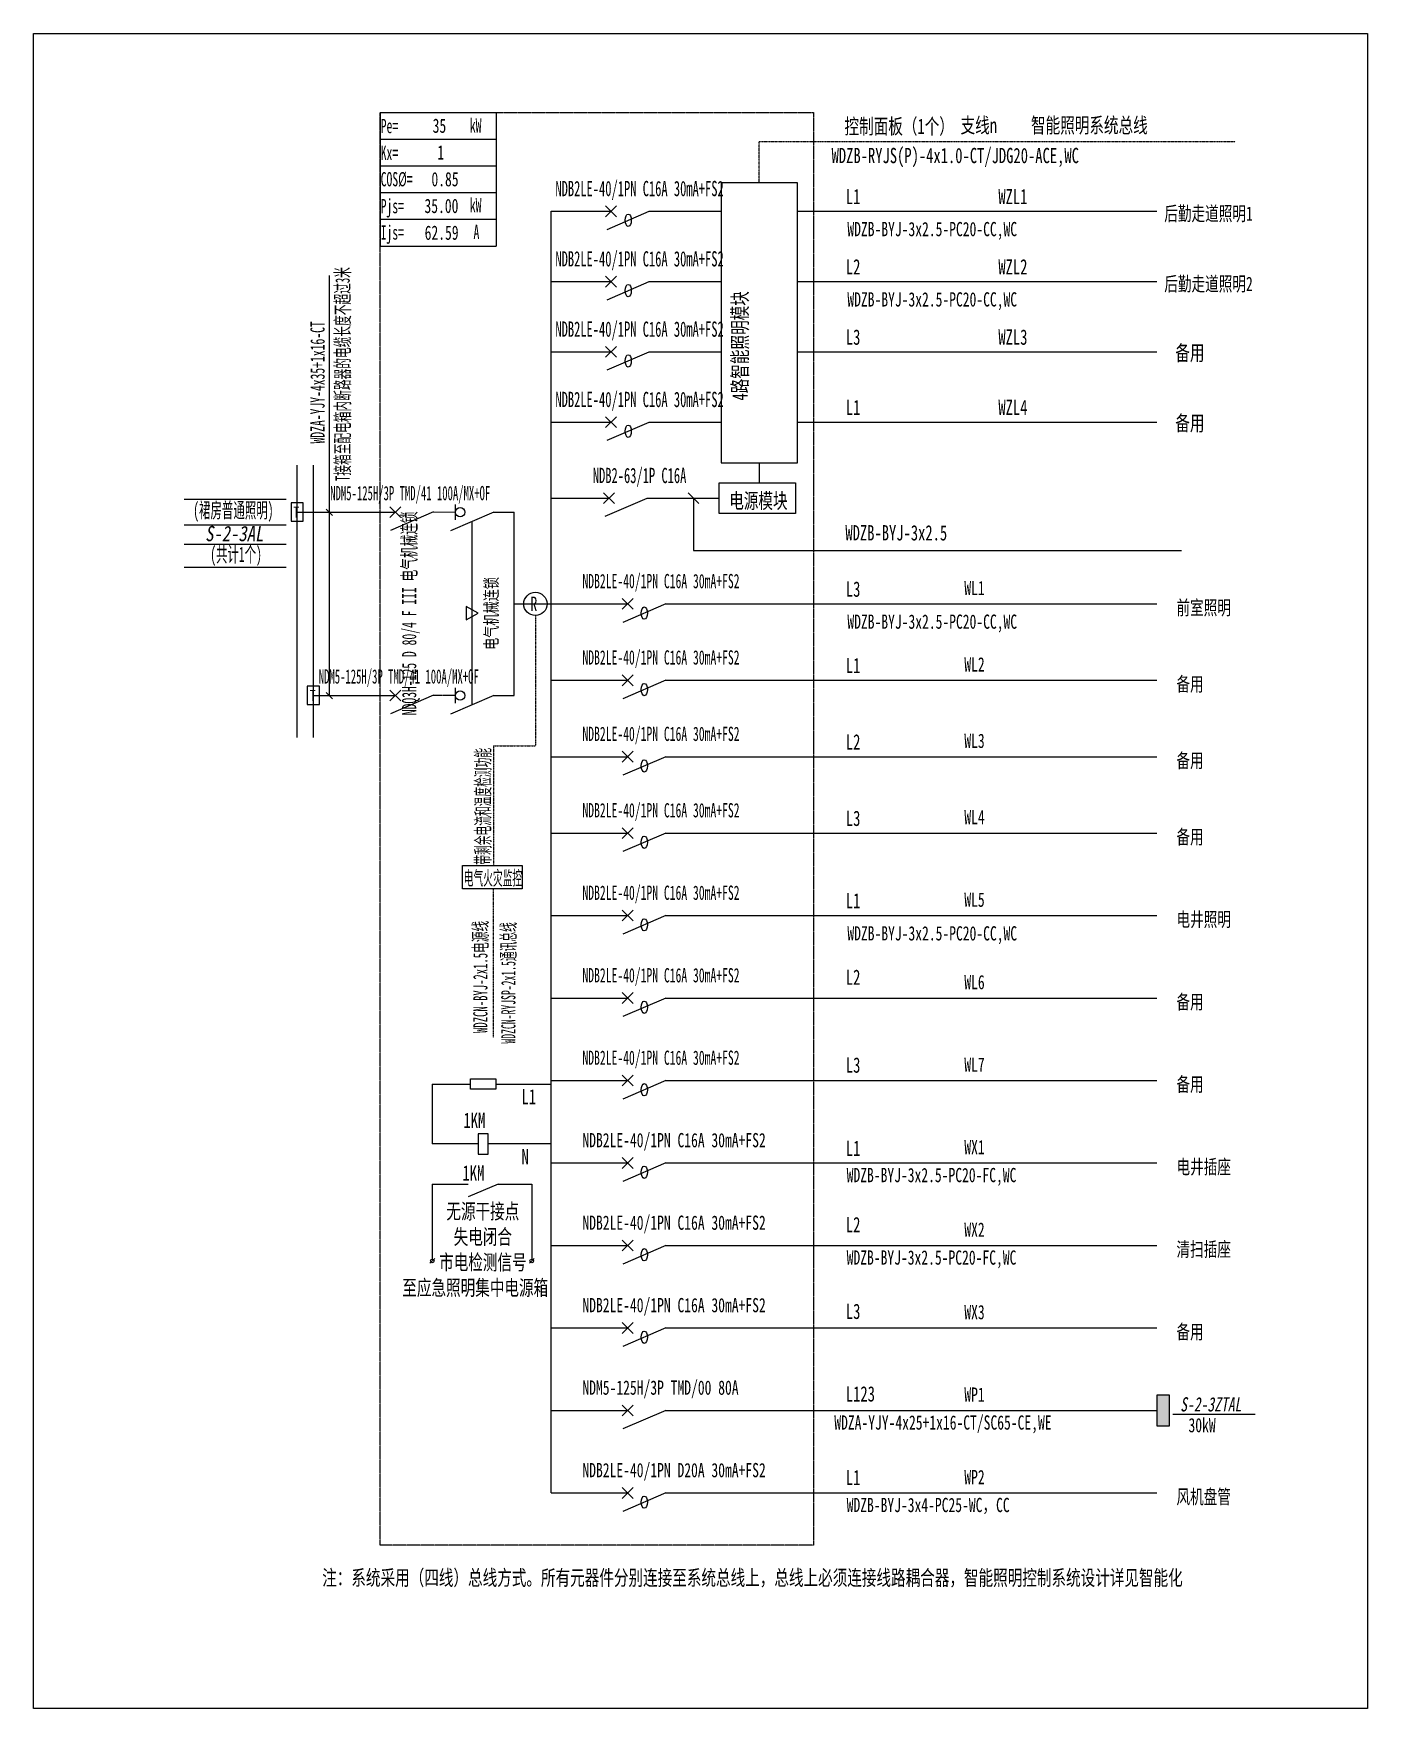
# Model space of a CAD drawing. Extents: x 224960 to 227032, y 341127 to 343729.
import ezdxf
from ezdxf.enums import TextEntityAlignment as Align

# ---------------------------------------------------------------- set-up
doc = ezdxf.new("R2010")
doc.units = 0
doc.header["$MEASUREMENT"] = 0
for name, pattern in [('DASH', [0.35, 0.25, -0.1]), ('DASHDOT', [1, 0.5, -0.25, 0, -0.25]), ('DASHDOT2', [0.5, 0.25, -0.125, 0, -0.125]), ('DASHDOTX2', [2, 1, -0.5, 0, -0.5]), ('DASHED', [0.75, 0.5, -0.25])]:
    doc.linetypes.add(name, pattern=pattern)
for name, color, linetype in [('D_E_Eqpm(强电设备)', 100, 'Continuous'), ('D_E_Eqpm（强电设备）', 100, 'Continuous'), ('D_E_Text(强电文字)', 51, 'Continuous'), ('D_E_Text（强电文字）', 51, 'Continuous'), ('D_E_Tray（强电普通桥架）', 51, 'Continuous'), ('D_E_Wire(强电线缆)', 10, 'Continuous'), ('D_E_WireEm（强电应急照明线缆）', 10, 'DASHED'), ('D_E_Wire（强电线缆）', 10, 'Continuous'), ('D_El_Eqpm（弱电设备）', 100, 'Continuous'), ('D_El_Text（弱电文字）', 51, 'Continuous'), ('DQ-漏电火灾', 80, 'Continuous'), ('DQ_Eqpm', 100, 'Continuous'), ('E_E_Eqpm（强电设备）', 100, 'Continuous'), ('E_E_Wire（强电线缆）', 10, 'Continuous'), ('FL04GGFW_E72-配电箱系统图-塔楼部分$0$D_E_Text（强电文字）', 51, 'Continuous'), ('FL09U293_E72-地下室配电箱系统图$0$D_E_Eqpm（强电设备）', 100, 'Continuous'), ('系统图', 220, 'Continuous')]:
    doc.layers.add(name, color=color, linetype=linetype)
doc.styles.add('FL04GGFW_E72-配电箱系统图-塔楼部分$0$电气', font='', dxfattribs={"width": 0.7})
doc.styles.add('电气', font='', dxfattribs={"width": 0.7})
doc.styles.add('电气箱', font='simhei.ttf', dxfattribs={"width": 0.8, "oblique": 10})
doc.styles.get('FL04GGFW_E72-配电箱系统图-塔楼部分$0$电气').set_extended_font_data('SimSun')
doc.styles.get('电气').set_extended_font_data('SimSun')

msp = doc.modelspace()

# ---------------------------------------------------------------- hatches: boundary and pattern name
at = {"layer": 'D_E_Eqpm（强电设备）'}
msp.add_hatch(color=51, dxfattribs=at).paths.add_polyline_path([(226704.5, 341613.7), (226724.3, 341613.7), (226724.3, 341566.2), (226704.5, 341566.2)])

# ---------------------------------------------------------------- linework, layer by layer
at = {"linetype": 'DASHED'}
for p, q in [((225498.2, 343606.5, 0), (226171.5, 343606.5, 0)), ((225498.2, 341380.8, 0), (225498.2, 343606.5, 0)), ((226171.5, 343606.5, 0), (226171.5, 341380.8, 0)), ((226171.5, 341380.8, 0), (225498.2, 341380.8, 0))]:
    msp.add_line(p, q, dxfattribs=at)
for p, q in [((225193.8, 343005.5, 0), (225352, 343005.5, 0)), ((225193.8, 342965.6, 0), (225352, 342965.6, 0)), ((225193.8, 342935.9, 0), (225352, 342935.9, 0)), ((225193.8, 342900.1, 0), (225352, 342900.1, 0))]:
    msp.add_line(p, q)
at = {"layer": 'D_E_Eqpm(强电设备)'}
for p, q in [((225513.3, 342976.9, 0), (225530, 342993.7, 0)), ((225530, 342976.9, 0), (225513.3, 342993.7, 0)), ((225513.3, 342692.1, 0), (225530, 342708.9, 0)), ((225530, 342692.1, 0), (225513.3, 342708.9, 0))]:
    msp.add_line(p, q, dxfattribs=at)
at = {"layer": 'D_E_Eqpm（强电设备）'}
for p, q in [((226146.3, 343497, 0), (226027.6, 343497, 0)), ((226027.6, 343497, 0), (226027.6, 343062.3, 0)), ((226146.3, 343062.3, 0), (226146.3, 343497, 0)), ((226027.6, 343062.3, 0), (226146.3, 343062.3, 0)), ((226024.5, 343030.9, 0), (226143.2, 343030.9, 0)), ((226024.5, 342983.4, 0), (226024.5, 343030.9, 0)), ((226143.2, 343030.9, 0), (226143.2, 342983.4, 0)), ((225615.2, 342973.5, 0), (225615.2, 342997.2, 0)), ((225674.5, 342985.3, 0), (225607.5, 342956.6, 0)), ((226143.2, 342983.4, 0), (226024.5, 342983.4, 0)), ((225874.1, 342834.5, 0), (225890.9, 342851.3, 0)), ((225890.9, 342834.5, 0), (225874.1, 342851.3, 0)), ((225941.9, 342842.9, 0), (225874.9, 342814.2, 0)), ((225650.2, 342828.6, 0), (225631.9, 342839.1, 0)), ((225631.9, 342839.1, 0), (225631.9, 342818, 0)), ((225631.9, 342818, 0), (225650.2, 342828.6, 0)), ((225615.2, 342688.7, 0), (225615.2, 342712.4, 0)), ((225874.1, 342715.9, 0), (225890.9, 342732.7, 0)), ((225890.9, 342715.9, 0), (225874.1, 342732.7, 0)), ((225941.9, 342724.3, 0), (225874.9, 342695.6, 0)), ((225674.5, 342700.5, 0), (225607.5, 342671.8, 0)), ((225874.1, 342597.2, 0), (225890.9, 342614, 0)), ((225890.9, 342597.2, 0), (225874.1, 342614, 0)), ((225941.9, 342605.6, 0), (225874.9, 342576.9, 0)), ((225874.1, 342478.5, 0), (225890.9, 342495.3, 0)), ((225890.9, 342478.5, 0), (225874.1, 342495.3, 0)), ((225941.9, 342486.9, 0), (225874.9, 342458.2, 0)), ((225874.1, 342350.4, 0), (225890.9, 342367.2, 0)), ((225890.9, 342350.4, 0), (225874.1, 342367.2, 0)), ((225941.9, 342358.8, 0), (225874.9, 342330.1, 0)), ((225874.1, 342222.3, 0), (225890.9, 342239.1, 0)), ((225890.9, 342222.3, 0), (225874.1, 342239.1, 0)), ((225941.9, 342230.7, 0), (225874.9, 342201.9, 0)), ((225638.3, 342105, 0), (225677.8, 342105, 0)), ((225638.3, 342089.2, 0), (225638.3, 342105, 0)), ((225677.8, 342089.2, 0), (225638.3, 342089.2, 0)), ((225677.8, 342105, 0), (225677.8, 342089.2, 0)), ((225874.1, 342094.1, 0), (225890.9, 342110.9, 0)), ((225890.9, 342094.1, 0), (225874.1, 342110.9, 0)), ((225941.9, 342102.5, 0), (225874.9, 342073.8, 0)), ((225665.9, 342019.9, 0), (225650.1, 342019.9, 0)), ((225650.1, 342019.9, 0), (225650.1, 341988.2, 0)), ((225665.9, 341988.2, 0), (225665.9, 342019.9, 0)), ((225650.1, 341988.2, 0), (225665.9, 341988.2, 0)), ((225874.1, 341966, 0), (225890.9, 341982.8, 0)), ((225890.9, 341966, 0), (225874.1, 341982.8, 0)), ((225941.9, 341974.4, 0), (225874.9, 341945.7, 0)), ((225681.4, 341941.7, 0), (225634.7, 341921.6, 0)), ((225874.1, 341837.9, 0), (225890.9, 341854.6, 0)), ((225890.9, 341837.9, 0), (225874.1, 341854.6, 0)), ((225575.3, 341818.6, 0), (225582.9, 341826.2, 0)), ((225729.9, 341818.6, 0), (225737.5, 341826.2, 0)), ((225941.9, 341846.2, 0), (225874.9, 341817.5, 0)), ((225874.1, 341709.7, 0), (225890.9, 341726.5, 0)), ((225890.9, 341709.7, 0), (225874.1, 341726.5, 0)), ((225941.9, 341718.1, 0), (225874.9, 341689.4, 0)), ((225874.1, 341581.6, 0), (225890.9, 341598.4, 0)), ((225890.9, 341581.6, 0), (225874.1, 341598.4, 0)), ((225941.9, 341590, 0), (225874.9, 341561.3, 0)), ((225874.1, 341453.4, 0), (225890.9, 341470.2, 0)), ((225890.9, 341453.4, 0), (225874.1, 341470.2, 0)), ((225941.9, 341461.8, 0), (225874.9, 341433.1, 0))]:
    msp.add_line(p, q, dxfattribs=at)
at = {"layer": 'D_E_Eqpm（强电设备）', "linetype": 'DASH'}
msp.add_line((225641, 342686.2, 0), (225641, 342971, 0), dxfattribs=at)
at = {"layer": 'D_E_Eqpm（强电设备）', "elevation": 0}
msp.add_lwpolyline([(226724.3, 341566.2), (226724.3, 341613.7), (226704.5, 341613.7), (226704.5, 341566.2)], close=True, dxfattribs=at)
at = {"layer": 'D_E_Eqpm（强电设备）'}
for centre, radius in [((225622.4, 342985.3, 0), 7.22), ((225622.4, 342700.5, 0), 7.22), ((225579.1, 341822.4, 0), 2.85), ((225733.7, 341822.4, 0), 2.85)]:
    msp.add_circle(centre, radius, dxfattribs=at)
for centre in [(225883.4, 343438.8, 0), (225883.4, 343329.6, 0), (225883.4, 343220.4, 0), (225883.4, 343111.2, 0), (225908.4, 342828.6, 0), (225908.4, 342709.9, 0), (225908.4, 342591.2, 0), (225908.4, 342472.6, 0), (225908.4, 342344.4, 0), (225908.4, 342216.3, 0), (225908.4, 342088.2, 0), (225908.4, 341960, 0), (225908.4, 341831.9, 0), (225908.4, 341703.8, 0), (225908.4, 341447.5, 0)]:
    msp.add_ellipse(centre, major_axis=(0, 9.55), ratio=0.500475, dxfattribs=at)
at = {"layer": 'D_E_Text(强电文字)', "color": 51}
for p, q in [((225419.3, 342700.5, 0), (225419.3, 343353.3, 0)), ((225414.3, 342990.3, 0), (225424.2, 342980.4, 0)), ((225414.3, 342705.5, 0), (225424.2, 342695.6, 0))]:
    msp.add_line(p, q, dxfattribs=at)
at = {"layer": 'D_E_Text（强电文字）'}
for p, q in [((225498.2, 343606.5, 0), (225678.2, 343606.5, 0)), ((225498.2, 343606.5, 0), (225498.2, 343398.8, 0)), ((225678.2, 343606.5, 0), (225678.2, 343398.8, 0)), ((225498.2, 343565, 0), (225678.2, 343565, 0)), ((225498.2, 343523.4, 0), (225678.2, 343523.4, 0)), ((225498.2, 343481.9, 0), (225678.2, 343481.9, 0)), ((225498.2, 343440.4, 0), (225678.2, 343440.4, 0)), ((225498.2, 343398.8, 0), (225678.2, 343398.8, 0)), ((226857.5, 341583.8, 0), (226729.5, 341583.8, 0))]:
    msp.add_line(p, q, dxfattribs=at)
at = {"layer": 'D_E_Wire(强电线缆)'}
for p, q in [((225763.9, 341461.8, 0), (225763.9, 343452.8, 0)), ((225369.1, 342635.2, 0), (225369.1, 343058.6, 0)), ((225369.1, 342985.3, 0), (225521.7, 342985.3, 0))]:
    msp.add_line(p, q, dxfattribs=at)
at = {"layer": 'D_E_Wire(强电线缆)', "color": 10}
for p, q in [((225763.9, 343452.8, 0), (225856.8, 343452.8, 0)), ((225916.1, 343452.8, 0), (226027.6, 343452.8, 0)), ((226146.3, 343452.8, 0), (226704.5, 343452.8, 0)), ((225763.9, 343343.6, 0), (225856.8, 343343.6, 0)), ((225916.1, 343343.6, 0), (226027.6, 343343.6, 0)), ((226146.3, 343343.6, 0), (226704.5, 343343.6, 0)), ((225763.9, 343234.4, 0), (225856.8, 343234.4, 0)), ((225916.1, 343234.4, 0), (226027.6, 343234.4, 0)), ((226146.3, 343234.4, 0), (226704.5, 343234.4, 0)), ((225763.9, 343125.2, 0), (225856.8, 343125.2, 0)), ((225916.1, 343125.2, 0), (226027.6, 343125.2, 0)), ((226146.3, 343125.2, 0), (226704.5, 343125.2, 0)), ((225763.9, 343007.1, 0), (225853.7, 343007.1, 0)), ((225913, 343007.1, 0), (226024.5, 343007.1, 0)), ((225941.9, 342486.9, 0), (226135.7, 342486.9, 0)), ((226135.7, 342486.9, 0), (226704.5, 342486.9, 0))]:
    msp.add_line(p, q, dxfattribs=at)
at = {"layer": 'D_E_Wire(强电线缆)', "linetype": 'DASH'}
for p, q in [((225394.4, 342635.2, 0), (225394.4, 343058.6, 0)), ((225394.4, 342700.5, 0), (225521.7, 342700.5, 0))]:
    msp.add_line(p, q, dxfattribs=at)
at = {"layer": 'D_E_WireEm（强电应急照明线缆）'}
msp.add_line((225615.2, 342700.5, 0), (225579.8, 342700.5, 0), dxfattribs=at)
at = {"layer": 'D_E_Wire（强电线缆）', "linetype": 'DASHDOT2'}
for p, q in [((226087, 343561, 0), (226826.4, 343561, 0)), ((226087, 343497, 0), (226087, 343561, 0))]:
    msp.add_line(p, q, dxfattribs=at)
at = {"layer": 'D_E_Wire（强电线缆）'}
for p, q in [((225580.8, 342985.8, 0), (225615.2, 342985.3, 0)), ((225674.5, 342985.3, 0), (225706.5, 342985.3, 0)), ((225706.5, 342700.5, 0), (225706.5, 342985.3, 0)), ((225706.5, 342842.9, 0), (225763.9, 342842.9, 0)), ((225763.9, 342842.9, 0), (225882.5, 342842.9, 0)), ((225941.9, 342842.9, 0), (226704.5, 342842.9, 0)), ((225763.9, 342724.3, 0), (225882.5, 342724.3, 0)), ((225941.9, 342724.3, 0), (226704.5, 342724.3, 0)), ((225674.5, 342700.5, 0), (225706.5, 342700.5, 0)), ((225763.9, 342605.6, 0), (225882.5, 342605.6, 0)), ((225941.9, 342605.6, 0), (226704.5, 342605.6, 0)), ((225763.9, 342486.9, 0), (225882.5, 342486.9, 0)), ((225763.9, 342358.8, 0), (225882.5, 342358.8, 0)), ((225941.9, 342358.8, 0), (226704.5, 342358.8, 0)), ((225763.9, 342230.7, 0), (225882.5, 342230.7, 0)), ((225941.9, 342230.7, 0), (226704.5, 342230.7, 0)), ((225763.9, 342102.5, 0), (225882.5, 342102.5, 0)), ((225941.9, 342102.5, 0), (226704.5, 342102.5, 0)), ((225763.9, 341974.4, 0), (225882.5, 341974.4, 0)), ((225941.9, 341974.4, 0), (226704.5, 341974.4, 0)), ((225763.9, 341846.2, 0), (225882.5, 341846.2, 0)), ((225941.9, 341846.2, 0), (226704.5, 341846.2, 0)), ((225763.9, 341718.1, 0), (225882.5, 341718.1, 0)), ((225941.9, 341718.1, 0), (226704.5, 341718.1, 0)), ((225763.9, 341590, 0), (225882.5, 341590, 0)), ((225941.9, 341590, 0), (226704.5, 341590, 0)), ((225763.9, 341461.8, 0), (225882.5, 341461.8, 0)), ((225941.9, 341461.8, 0), (226704.5, 341461.8, 0))]:
    msp.add_line(p, q, dxfattribs=at)
at = {"layer": 'D_E_Wire（强电线缆）', "ltscale": 3.5}
for p, q in [((225579.1, 342097.1, 0), (225638.3, 342097.1, 0)), ((225579.1, 342097.1, 0), (225579.1, 342004, 0)), ((225677.8, 342097.1, 0), (225763.9, 342097.1, 0)), ((225650.1, 342004, 0), (225579.1, 342004, 0)), ((225763.9, 342004, 0), (225665.9, 342004, 0)), ((225579.1, 341941.7, 0), (225634.7, 341941.7, 0)), ((225579.1, 341941.7, 0), (225579.1, 341825.3, 0)), ((225681.4, 341941.7, 0), (225733.7, 341941.7, 0)), ((225733.7, 341941.7, 0), (225733.7, 341825.3, 0))]:
    msp.add_line(p, q, dxfattribs=at)
at = {"layer": 'D_El_Eqpm（弱电设备）', "color": 3}
for p, q in [((225626.2, 342436.5, 0), (225718.6, 342436.5, 0)), ((225626.2, 342400.3, 0), (225626.2, 342436.5, 0)), ((225718.6, 342436.5, 0), (225718.6, 342400.3, 0)), ((225718.6, 342400.3, 0), (225626.2, 342400.3, 0)), ((225718.6, 342400.3, 0), (225626.2, 342400.3, 0))]:
    msp.add_line(p, q, dxfattribs=at)
at = {"layer": 'DQ-漏电火灾', "linetype": 'DASHDOT', "ltscale": 0.5}
for p, q in [((225739.2, 342824.8, 0), (225739.2, 342622.6, 0)), ((225674.4, 342622.6, 0), (225674.4, 342436.5, 0)), ((225674.4, 342622.6, 0), (225739.2, 342622.6, 0)), ((225674.4, 342169.1, 0), (225674.4, 342400.3, 0))]:
    msp.add_line(p, q, dxfattribs=at)
at = {"layer": 'DQ-漏电火灾', "color": 3}
msp.add_circle((225739.2, 342842.9, 0), 18.1, dxfattribs=at)
at = {"layer": 'DQ_Eqpm'}
for p, q in [((225378.5, 342999.9, 0), (225359.6, 342999.9, 0)), ((225359.6, 342999.9, 0), (225359.6, 342971.4, 0)), ((225378.5, 342971.4, 0), (225378.5, 342999.9, 0)), ((225359.6, 342971.4, 0), (225378.5, 342971.4, 0)), ((225403.8, 342715.1, 0), (225384.9, 342715.1, 0)), ((225384.9, 342715.1, 0), (225384.9, 342686.6, 0)), ((225403.8, 342686.6, 0), (225403.8, 342715.1, 0)), ((225384.9, 342686.6, 0), (225403.8, 342686.6, 0))]:
    msp.add_line(p, q, dxfattribs=at)
at = {"layer": 'E_E_Eqpm（强电设备）', "color": 100}
for p, q in [((225848.4, 343444.4, 0), (225865.2, 343461.2, 0)), ((225865.2, 343444.4, 0), (225848.4, 343461.2, 0)), ((225850.7, 343424.7, 0), (225916.1, 343452.8, 0)), ((225848.4, 343335.2, 0), (225865.2, 343352, 0)), ((225865.2, 343335.2, 0), (225848.4, 343352, 0)), ((225850.7, 343315.5, 0), (225916.1, 343343.6, 0)), ((225848.4, 343226, 0), (225865.2, 343242.8, 0)), ((225865.2, 343226, 0), (225848.4, 343242.8, 0)), ((225850.7, 343206.4, 0), (225916.1, 343234.4, 0)), ((225848.4, 343116.8, 0), (225865.2, 343133.6, 0)), ((225865.2, 343116.8, 0), (225848.4, 343133.6, 0)), ((225850.7, 343097.2, 0), (225916.1, 343125.2, 0)), ((225845.3, 342998.7, 0), (225862.1, 343015.5, 0)), ((225862.1, 342998.7, 0), (225845.3, 343015.5, 0)), ((225847.6, 342979.1, 0), (225913, 343007.1, 0))]:
    msp.add_line(p, q, dxfattribs=at)
at = {"layer": 'E_E_Wire（强电线缆）'}
msp.add_line((226087, 343062.3, 0), (226087, 343030.9, 0), dxfattribs=at)
at = {"layer": 'FL04GGFW_E72-配电箱系统图-塔楼部分$0$D_E_Text（强电文字）'}
for p, q in [((225993.2, 342998.7, 0), (225976.4, 343015.5, 0)), ((225984.8, 343007.1, 0), (225984.8, 342925.8, 0)), ((225984.8, 342925.8, 0), (226742.9, 342925.8, 0))]:
    msp.add_line(p, q, dxfattribs=at)
at = {"layer": 'FL09U293_E72-地下室配电箱系统图$0$D_E_Eqpm（强电设备）'}
for p, q in [((225580.8, 342985.8, 0), (225514, 342957.1, 0)), ((225580.8, 342701, 0), (225514, 342672.3, 0))]:
    msp.add_line(p, q, dxfattribs=at)
at = {"layer": '系统图', "ltscale": 9973.992009}
msp.add_lwpolyline([(224959.5, 343729), (227032, 343729), (227032, 341127), (224959.5, 341127)], close=True, dxfattribs=at)

# ---------------------------------------------------------------- texts
at = {"layer": 'D_E_Text(强电文字)', "style": 'FL04GGFW_E72-配电箱系统图-塔楼部分$0$电气', "width": 0.6}
for s, p in [('NDB2LE-40/1PN C16A 30mA+FS2', (225901.1, 343476.3, 0)), ('NDB2LE-40/1PN C16A 30mA+FS2', (225901.1, 343367.1, 0)), ('NDB2LE-40/1PN C16A 30mA+FS2', (225901.1, 343257.9, 0)), ('NDB2LE-40/1PN C16A 30mA+FS2', (225901.1, 343148.7, 0)), ('NDB2-63/1P C16A', (225901.1, 343030.6, 0))]:
    msp.add_text(s, height=23.733, dxfattribs=at).set_placement(p, align=Align.CENTER)
at = {"layer": 'D_E_Text(强电文字)', "color": 51, "style": 'FL04GGFW_E72-配电箱系统图-塔楼部分$0$电气', "width": 0.7}
for s, p in [('L1', (226221.6, 343463.9, 0)), ('L2', (226221.6, 343354.7, 0)), ('L3', (226221.6, 343245.5, 0)), ('L1', (226221.6, 343136.3, 0)), ('L3', (226221.6, 342854, 0)), ('L1', (226221.6, 342735.4, 0)), ('L2', (226221.6, 342616.7, 0)), ('L3', (226221.6, 342498, 0)), ('L1', (226221.6, 342369.9, 0)), ('L2', (226221.6, 342251.2, 0)), ('L3', (226221.6, 342114.7, 0)), ('L1', (226221.6, 341985.5, 0)), ('L2', (226221.6, 341866.8, 0)), ('L3', (226221.6, 341732.1, 0)), ('L123', (226221.6, 341603.9, 0)), ('L1', (226221.6, 341474, 0))]:
    msp.add_text(s, height=23.73, dxfattribs=at).set_placement(p)
at = {"layer": 'D_E_Text(强电文字)', "style": 'FL04GGFW_E72-配电箱系统图-塔楼部分$0$电气', "width": 0.7}
for s, height, p in [('WZL1', 23.73, (226458.5, 343463.9, 0)), ('WDZB-BYJ-3x2.5-PC20-CC,WC', 22.151, (226223.9, 343414.1, 0)), ('WZL2', 23.73, (226458.5, 343354.7, 0)), ('WDZB-BYJ-3x2.5-PC20-CC,WC', 22.151, (226223.9, 343304.9, 0)), ('WZL3', 23.73, (226458.5, 343245.5, 0)), ('WZL4', 23.73, (226458.5, 343136.3, 0)), ('WDZB-BYJ-3x2.5', 23.733, (226220.8, 342941.5, 0)), ('WDZB-BYJ-3x2.5-PC20-CC,WC', 22.151, (226223.9, 342804.3, 0)), ('WDZB-BYJ-3x2.5-PC20-CC,WC', 22.151, (226223.9, 342320.1, 0)), ('注：系统采用（四线）总线方式。所有元器件分别连接至系统总线上，总线上必须连接线路耦合器，智能照明控制系统设计详见智能化', 23.733, (225408, 341318.3, 0))]:
    msp.add_text(s, height=height, dxfattribs=at).set_placement(p)
at = {"layer": 'D_E_Text(强电文字)', "color": 51, "style": '电气'}
for s, width, p in [('T接箱至配电箱内断路器的电缆长度不超过3米', 0.55, (225450.7, 343033.8, 0)), ('WDZA-YJY-4x35+1x16-CT', 0.6, (225411.8, 343092.1, 0))]:
    msp.add_text(s, height=22.151, rotation=90, dxfattribs=dict(at, width=width)).set_placement(p)
at = {"layer": 'D_E_Text(强电文字)', "color": 51, "style": '电气', "width": 0.7}
for p in [(226756.1, 343221, 0), (226756.1, 343111.8, 0)]:
    msp.add_text('备用', height=23.73, dxfattribs=at).set_placement(p, align=Align.CENTER)
at = {"layer": 'D_E_Text（强电文字）', "linetype": 'Continuous', "style": '电气', "width": 0.6}
for s, height, p in [('Pe=', 22.15, (225498.9, 343574.2, 0)), ('kW', 22.15, (225637.4, 343575, 0)), ('Kx=', 22.15, (225498.9, 343532.5, 0)), ('COS%%C=', 22.15, (225498.9, 343491.6, 0)), ('Pjs=', 22.15, (225498.9, 343449.8, 0)), ('kW', 22.15, (225637.4, 343451.2, 0)), ('Ijs=', 22.15, (225498.9, 343408.8, 0)), ('A', 22.2, (225643.1, 343409.7, 0))]:
    msp.add_text(s, height=height, dxfattribs=at).set_placement(p)
at = {"layer": 'D_E_Text（强电文字）', "style": '电气'}
for s, height, width, p in [('35', 22.15, 0.7, (225579.6, 343574.7, 0)), ('1', 22.2, 0.7, (225586.9, 343533.1, 0)), (' 0.85', 22.15, 0.7, (225567.2, 343491.6, 0)), ('后勤走道照明1', 22.15, 0.7, (226716.3, 343438.2, 0)), ('后勤走道照明2', 22.15, 0.7, (226716.3, 343329, 0)), ('电源模块', 23.73, 0.7, (226040.4, 342991.3, 0)), ('NDB2LE-40/1PN C16A 30mA+FS2', 22.151, 0.6, (225812.3, 342867.3, 0)), ('WL1', 22.15, 0.7, (226405.6, 342856.5, 0)), ('前室照明', 22.15, 0.7, (226735.2, 342826, 0)), ('NDB2LE-40/1PN C16A 30mA+FS2', 22.151, 0.6, (225812.3, 342748.7, 0)), ('WL2', 22.15, 0.7, (226405.6, 342737.9, 0)), ('备用', 22.15, 0.7, (226735.2, 342707.3, 0)), ('NDB2LE-40/1PN C16A 30mA+FS2', 22.151, 0.6, (225812.3, 342630, 0)), ('WL3', 22.15, 0.7, (226405.6, 342619.2, 0)), ('备用', 22.15, 0.7, (226735.2, 342588.6, 0)), ('NDB2LE-40/1PN C16A 30mA+FS2', 22.151, 0.6, (225812.3, 342511.3, 0)), ('WL4', 22.15, 0.7, (226405.6, 342500.5, 0)), ('备用', 22.15, 0.7, (226735.2, 342470, 0)), ('NDB2LE-40/1PN C16A 30mA+FS2', 22.151, 0.6, (225812.3, 342383.2, 0)), ('WL5', 22.15, 0.7, (226405.6, 342372.4, 0)), ('电井照明', 22.15, 0.7, (226735.2, 342341.8, 0)), ('NDB2LE-40/1PN C16A 30mA+FS2', 22.151, 0.6, (225812.3, 342255, 0)), ('WL6', 22.15, 0.7, (226405.6, 342244.3, 0)), ('备用', 22.15, 0.7, (226735.2, 342213.7, 0)), ('NDB2LE-40/1PN C16A 30mA+FS2', 22.151, 0.6, (225812.3, 342126.9, 0)), ('WL7', 22.15, 0.7, (226405.6, 342116.1, 0)), ('备用', 22.15, 0.7, (226735.2, 342085.6, 0)), ('NDB2LE-40/1PN C16A 30mA+FS2', 22.151, 0.7, (225812.3, 341998.8, 0)), ('WX1', 22.15, 0.7, (226405.6, 341988, 0)), ('电井插座', 22.15, 0.7, (226735.2, 341957.4, 0)), ('WDZB-BYJ-3x2.5-PC20-FC,WC', 22.151, 0.7, (226222.8, 341944.6, 0)), ('NDB2LE-40/1PN C16A 30mA+FS2', 22.151, 0.7, (225812.3, 341870.6, 0)), ('WX2', 22.15, 0.7, (226405.6, 341859.8, 0)), ('清扫插座', 22.15, 0.7, (226735.2, 341829.3, 0)), ('WDZB-BYJ-3x2.5-PC20-FC,WC', 22.151, 0.7, (226222.8, 341816.5, 0)), ('NDB2LE-40/1PN C16A 30mA+FS2', 22.151, 0.7, (225812.3, 341742.5, 0)), ('WX3', 22.15, 0.7, (226405.6, 341731.7, 0)), ('备用', 22.15, 0.7, (226735.2, 341701.1, 0)), ('NDM5-125H/3P TMD/00 80A', 22.151, 0.7, (225812.3, 341614.4, 0)), ('WP1', 22.15, 0.7, (226405.6, 341603.6, 0)), ('WDZA-YJY-4x25+1x16-CT/SC65-CE,WE', 22.151, 0.7, (226203.6, 341560.2, 0)), ('30kW', 22.15, 0.7, (226753.9, 341556.1, 0)), ('NDB2LE-40/1PN D20A 30mA+FS2', 22.151, 0.7, (225812.3, 341486.2, 0)), ('WP2', 22.15, 0.7, (226405.6, 341475.4, 0)), ('风机盘管', 22.15, 0.7, (226735.2, 341444.9, 0)), ('WDZB-BYJ-3x4-PC25-WC，CC', 22.151, 0.7, (226222.8, 341432.1, 0))]:
    msp.add_text(s, height=height, dxfattribs=dict(at, width=width)).set_placement(p)
at = {"layer": 'D_E_Text（强电文字）', "color": 200, "style": '电气', "width": 0.7}
for s, p in [('35.00', (225566.9, 343450.1, 0)), ('62.59', (225567.2, 343408.5, 0))]:
    msp.add_text(s, height=22.15, dxfattribs=at).set_placement(p)
at = {"layer": 'D_E_Text（强电文字）', "style": '电气'}
for s, height, width, p in [('NDM5-125H/3P TMD/41 100A/MX+OF', 22.151, 0.55, (225544.8, 343013.2, 0)), ('(裙房普通照明)', 23.73, 0.55, (225270, 342987.1, 0)), ('(共计1个)', 23.73, 0.55, (225274.2, 342918.6, 0)), ('NDM5-125H/3P TMD/41 100A/MX+OF', 22.151, 0.55, (225527, 342728.4, 0)), ('电气火灾监控', 22.15, 0.5, (225673.3, 342417.6, 0))]:
    msp.add_text(s, height=height, dxfattribs=dict(at, width=width)).set_placement(p, align=Align.MIDDLE)
at = {"layer": 'D_E_Text（强电文字）', "style": '电气', "width": 0.6}
msp.add_text('NDQ3H-125 D 80/4 F III 电气机械连锁', height=22.151, rotation=90, dxfattribs=at).set_placement((225544.2, 342828.3, 0), align=Align.MIDDLE)
at = {"layer": 'D_E_Text（强电文字）', "style": '电气箱', "oblique": 10, "width": 0.8}
msp.add_text('S-2-3AL', height=23.73, dxfattribs=at).set_placement((225271.4, 342952.2, 0), align=Align.MIDDLE)
at = {"layer": 'D_E_Text（强电文字）', "style": '电气', "width": 0.7}
msp.add_text('电气机械连锁', height=19.78, rotation=90, dxfattribs=at).set_placement((225680.6, 342771.4, 0))
at = {"layer": 'D_E_Text（强电文字）', "color": 51, "style": '电气', "width": 0.7}
for s, height, p in [('L1', 23.73, (225717.7, 342065.5, 0)), ('1KM', 23.73, (225627.5, 342028.9, 0)), ('N', 23.7, (225717.7, 341972.4, 0)), ('1KM', 23.73, (225626, 341947, 0))]:
    msp.add_text(s, height=height, dxfattribs=at).set_placement(p)
for s, p in [('无源干接点', (225657.6, 341899.4, 0)), ('失电闭合', (225657.6, 341859.8, 0)), ('市电检测信号', (225657.6, 341820.3, 0)), ('至应急照明集中电源箱', (225645.8, 341780.7, 0))]:
    msp.add_text(s, height=23.73, dxfattribs=at).set_placement(p, align=Align.MIDDLE_CENTER)
at = {"layer": 'D_E_Tray（强电普通桥架）', "linetype": 'DASHDOTX2', "style": '电气箱', "oblique": 10, "width": 0.7}
msp.add_text('S-2-3ZTAL', height=22.15, dxfattribs=at).set_placement((226741.1, 341588.4, 0))
at = {"layer": 'D_El_Text（弱电文字）', "color": 1, "style": '电气', "width": 0.5}
msp.add_text('带剩余电流和温度检测功能', height=22.151, rotation=90, dxfattribs=at).set_placement((225668.8, 342437.8, 0))
at = {"layer": 'D_El_Text（弱电文字）', "style": '电气'}
for s, width, p in [('WDZCN-BYJ-2x1.5电源线', 0.55, (225664.8, 342176.4, 0)), ('WDZCN-RYJSP-2x1.5通讯总线', 0.5, (225708.3, 342159.9, 0))]:
    msp.add_text(s, height=22.151, rotation=90, dxfattribs=dict(at, width=width)).set_placement(p)
at = {"layer": 'DQ-漏电火灾', "color": 50, "style": '电气', "width": 0.7}
msp.add_text('R', height=22.2, dxfattribs=at).set_placement((225731.5, 342832.1, 0))
at = {"layer": 'DQ_Eqpm', "color": 51, "style": '电气', "width": 0.8}
for p in [(225363.2, 342976.7, 0), (225388.6, 342691.9, 0)]:
    msp.add_text('T', height=17.4, dxfattribs=at).set_placement(p)
at = {"layer": 'FL04GGFW_E72-配电箱系统图-塔楼部分$0$D_E_Text（强电文字）', "style": 'FL04GGFW_E72-配电箱系统图-塔楼部分$0$电气', "width": 0.7}
for s, height, p in [('控制面板（1个）', 23.73, (226219.5, 343573, 0)), ('支线n', 23.73, (226399.8, 343574.6, 0)), ('智能照明系统总线', 23.73, (226509.3, 343574.6, 0)), ('WDZB-RYJS(P)-4x1.0-CT/JDG20-ACE,WC', 23.733, (226199.4, 343527.6, 0))]:
    msp.add_text(s, height=height, dxfattribs=at).set_placement(p)
msp.add_text('4路智能照明模块', height=23.73, rotation=90, dxfattribs=at).set_placement((226068.8, 343158.8, 0))

doc.saveas('drawing.dxf')
